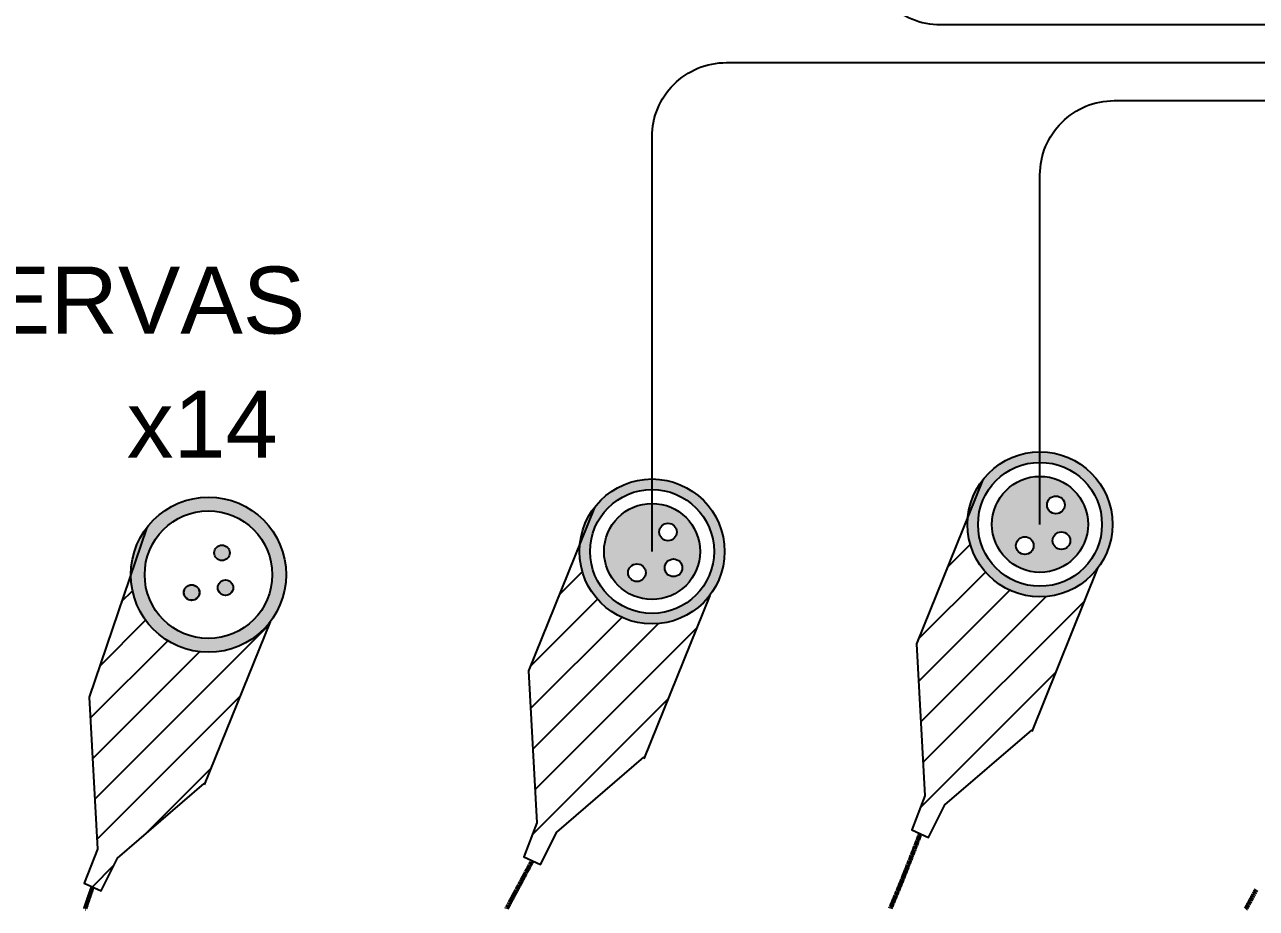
# Model space of a CAD drawing. Header units: millimetres. Extents: x 88 to 97873, y 32 to 55088.
# Drawn here: x 46877 to 47525, y 4323 to 4788 of the extents above; entities that cross this region are included whole.
import ezdxf

# ---------------------------------------------------------------- set-up
doc = ezdxf.new("R2010")
doc.units = ezdxf.units.MM
doc.header["$LTSCALE"] = 0.3
doc.layers.add('FICHAS_XLR', color=7, linetype='Continuous')
doc.styles.get("Standard").update_dxf_attribs({"font": 'arial.ttf'})

msp = doc.modelspace()

# ---------------------------------------------------------------- hatches: boundary and pattern name
h = msp.add_hatch()
h.set_pattern_fill('ANSI31', color=30, scale=5)
h.set_pattern_definition([(45, (289.867, 40.715), (-11.22532, 11.22532), [])])
h.paths.add_polyline_path([(47407.69, 4417.18), (47441.84, 4501.83, -0.717615), (47373.38, 4524.97, -0.028768), (47373.63, 4529.35), (47346.54, 4462.18), (47350.96, 4382.13), (47344.05, 4364.27), (47352.92, 4360.26), (47361.47, 4377.33)])
h = msp.add_hatch()
h.set_pattern_fill('ANSI31', color=6, scale=5)
h.set_pattern_definition([(45, (85.843, 26.45), (-11.22532, 11.22532), [])])
h.paths.add_polyline_path([(47203.66, 4402.91), (47237.81, 4487.57, -0.717615), (47169.36, 4510.7, -0.028768), (47169.61, 4515.08), (47142.51, 4447.91), (47146.94, 4367.87), (47140.02, 4350.01), (47148.89, 4345.99), (47157.45, 4363.07)])
h = msp.add_hatch()
h.set_pattern_fill('ANSI31', color=256, scale=5)
h.set_pattern_definition([(45, (-346.76, 0), (-11.22532, 11.22532), [])])
h.paths.add_polyline_path([(47006.64, 4473.75, -0.719587), (46933.35, 4498.65), (46911.34, 4434.09), (46915.77, 4354.05), (46908.85, 4336.19), (46917.72, 4332.17), (46926.28, 4349.25), (46972.5, 4389.09)])
at = {"layer": 'FICHAS_XLR'}
h = msp.add_hatch(color=30, dxfattribs=at)
h.dxf.hatch_style = 1
h.paths.add_polyline_path([(47436.77, 4524.97, 1), (47386.26, 4524.97, 1)], flags=0)
h.paths.add_polyline_path([(47408.18, 4513.78, -1), (47398.9, 4513.78, -1)], flags=0)
h.paths.add_polyline_path([(47415.25, 4535.2, -1), (47424.53, 4535.2, -1)], flags=0)
h.paths.add_polyline_path([(47427.43, 4516.37, -1), (47418.15, 4516.37, -1)], flags=0)
h.paths.add_polyline_path([(47373.38, 4524.97, 1), (47449.65, 4524.97, 1)])
h.paths.add_polyline_path([(47444.11, 4524.97, -1), (47378.93, 4524.97, -1)], flags=16)
h = msp.add_hatch(color=6, dxfattribs=at)
h.dxf.hatch_style = 1
h.paths.add_polyline_path([(47232.75, 4510.7, 1), (47182.24, 4510.7, 1)], flags=0)
h.paths.add_polyline_path([(47204.16, 4499.51, -1), (47194.88, 4499.51, -1)], flags=0)
h.paths.add_polyline_path([(47211.22, 4520.93, -1), (47220.5, 4520.93, -1)], flags=0)
h.paths.add_polyline_path([(47223.4, 4502.1, -1), (47214.12, 4502.1, -1)], flags=0)
h.paths.add_polyline_path([(47169.36, 4510.7, 1), (47245.63, 4510.7, 1)])
h.paths.add_polyline_path([(47240.08, 4510.7, -1), (47174.9, 4510.7, -1)], flags=16)
h = msp.add_hatch(color=30, dxfattribs=at)
h.dxf.hatch_style = 1
h.paths.add_polyline_path([(47386.26, 4524.97, 1), (47436.77, 4524.97, 1)])
h.paths.add_polyline_path([(47424.53, 4535.2, -1), (47415.25, 4535.2, -1)], flags=16)
h.paths.add_polyline_path([(47408.18, 4513.78, -1), (47398.9, 4513.78, -1)], flags=16)
h.paths.add_polyline_path([(47427.43, 4516.37, -1), (47418.15, 4516.37, -1)], flags=16)
h = msp.add_hatch(color=0, dxfattribs=at)
h.dxf.hatch_style = 1
h.paths.add_polyline_path([(46933.35, 4498.48, 1), (47014.99, 4498.48, 1)])
h.paths.add_polyline_path([(47007.73, 4498.48, -1), (46940.62, 4498.48, -1)], flags=16)
h.paths.add_polyline_path([(46985.32, 4509.96, -1), (46977.22, 4509.96, -1)], flags=0)
h.paths.add_polyline_path([(46987.19, 4491.64, -1), (46979.08, 4491.64, -1)], flags=0)
h.paths.add_polyline_path([(46969.37, 4489.06, -1), (46961.27, 4489.06, -1)], flags=0)
h = msp.add_hatch(color=6, dxfattribs=at)
h.dxf.hatch_style = 1
h.paths.add_polyline_path([(47182.24, 4510.7, 1), (47232.75, 4510.7, 1)])
h.paths.add_polyline_path([(47220.5, 4520.93, -1), (47211.22, 4520.93, -1)], flags=16)
h.paths.add_polyline_path([(47204.16, 4499.51, -1), (47194.88, 4499.51, -1)], flags=16)
h.paths.add_polyline_path([(47223.4, 4502.1, -1), (47214.12, 4502.1, -1)], flags=16)
h = msp.add_hatch(color=0, dxfattribs=at)
h.dxf.hatch_style = 1
h.paths.add_polyline_path([(46987.19, 4491.64, 1), (46979.08, 4491.64, 1)])
h.paths.add_polyline_path([(46985.32, 4509.96, 1), (46977.22, 4509.96, 1)])
h.paths.add_polyline_path([(46961.18, 4489.06, 1), (46969.46, 4489.06, 1)])

# ---------------------------------------------------------------- linework, layer by layer
at = {"color": 30}
msp.add_line((47441.84, 4501.83), (47407.18, 4415.91), dxfattribs=at)
at = {"color": 6}
msp.add_line((47237.81, 4487.57), (47203.15, 4401.64), dxfattribs=at)
msp.add_line((47006.64, 4473.75), (46971.98, 4387.82))
at = {"color": 30}
msp.add_lwpolyline([(47411.52, 4524.97), (47411.52, 4708.84, -0.414214), (47450.59, 4747.91), (48236.61, 4747.91, 0.414214), (48275.68, 4786.98), (48275.68, 5046.19, 0.414214), (48236.61, 5085.26), (48230.68, 5085.26)], format="xyb", dxfattribs=at)
msp.add_lwpolyline([(47159.93, 5043.88), (47281, 5043.88, -0.414214), (47320.07, 5004.81), (47320.07, 4826.98, 0.414214), (47359.14, 4787.91), (48216.11, 4787.91)], format="xyb")
at = {"color": 6}
msp.add_lwpolyline([(47207.49, 4510.7), (47207.49, 4728.84, -0.414214), (47246.56, 4767.91), (48191.61, 4767.91, 0.414214), (48230.68, 4806.98), (48230.68, 4982.12)], format="xyb", dxfattribs=at)
at = {"color": 30}
msp.add_lwpolyline([(47381.2, 4548.1), (47346.54, 4462.18), (47350.96, 4382.13), (47344.05, 4364.27), (47352.92, 4360.26), (47361.47, 4377.33), (47407.15, 4416.71)], dxfattribs=at)
at = {"color": 6}
msp.add_lwpolyline([(47177.17, 4533.84), (47142.51, 4447.91), (47146.94, 4367.87), (47140.02, 4350.01), (47148.89, 4345.99), (47157.45, 4363.07), (47203.13, 4402.45)], dxfattribs=at)
msp.add_lwpolyline([(46941.75, 4523.27), (46911.34, 4434.09), (46915.77, 4354.05), (46908.85, 4336.19), (46917.72, 4332.17), (46926.28, 4349.25), (46971.96, 4388.63)])
at = {"color": 30, "lineweight": 60}
msp.add_lwpolyline([(47348.48, 4362.27), (47348.27, 4361.71), (47348.06, 4361.15), (47347.85, 4360.6), (47347.64, 4360.04), (47347.43, 4359.48), (47347.21, 4358.93), (47347, 4358.37), (47346.79, 4357.82), (47346.58, 4357.27), (47346.37, 4356.71), (47346.15, 4356.16), (47345.94, 4355.61), (47345.73, 4355.06), (47345.52, 4354.51), (47345.3, 4353.95), (47345.09, 4353.4), (47344.88, 4352.85), (47344.67, 4352.3), (47344.45, 4351.75), (47344.24, 4351.21), (47344.03, 4350.66), (47343.81, 4350.11), (47343.6, 4349.56), (47343.39, 4349.02), (47343.17, 4348.47), (47342.96, 4347.92), (47342.74, 4347.38), (47342.53, 4346.83), (47342.31, 4346.29), (47342.1, 4345.74), (47341.88, 4345.2), (47341.67, 4344.66), (47341.45, 4344.12), (47341.24, 4343.57), (47341.02, 4343.03), (47340.81, 4342.49), (47340.59, 4341.95), (47340.38, 4341.41), (47340.16, 4340.87), (47339.95, 4340.33), (47339.73, 4339.79), (47339.51, 4339.25), (47339.3, 4338.71), (47339.08, 4338.17), (47338.86, 4337.64), (47338.65, 4337.1), (47338.43, 4336.56), (47338.21, 4336.03), (47337.99, 4335.49), (47337.78, 4334.96), (47337.56, 4334.42), (47337.34, 4333.89), (47337.12, 4333.35), (47336.91, 4332.82), (47336.69, 4332.29), (47336.47, 4331.75), (47336.25, 4331.22), (47336.03, 4330.69), (47335.81, 4330.16), (47335.6, 4329.63), (47335.38, 4329.1), (47335.16, 4328.57), (47334.94, 4328.04), (47334.72, 4327.51), (47334.5, 4326.98), (47334.28, 4326.45), (47334.06, 4325.93), (47333.84, 4325.4), (47333.62, 4324.87), (47333.4, 4324.34), (47333.18, 4323.82), (47332.96, 4323.29), (47332.74, 4322.77)], dxfattribs=at)
at = {"color": 6, "lineweight": 60}
msp.add_lwpolyline([(47144.46, 4348), (47144.16, 4347.44), (47143.85, 4346.88), (47143.55, 4346.31), (47143.25, 4345.75), (47142.95, 4345.2), (47142.65, 4344.64), (47142.35, 4344.08), (47142.06, 4343.53), (47141.76, 4342.97), (47141.46, 4342.42), (47141.17, 4341.87), (47140.87, 4341.32), (47140.58, 4340.77), (47140.28, 4340.22), (47139.99, 4339.67), (47139.69, 4339.12), (47139.4, 4338.58), (47139.11, 4338.03), (47138.82, 4337.49), (47138.53, 4336.95), (47138.24, 4336.41), (47137.95, 4335.87), (47137.66, 4335.33), (47137.37, 4334.79), (47137.08, 4334.25), (47136.79, 4333.72), (47136.51, 4333.18), (47136.22, 4332.65), (47135.93, 4332.12), (47135.65, 4331.58), (47135.36, 4331.05), (47135.08, 4330.52), (47134.8, 4330), (47134.51, 4329.47), (47134.23, 4328.94), (47133.95, 4328.42), (47133.67, 4327.89), (47133.39, 4327.37), (47133.11, 4326.85), (47132.83, 4326.33), (47132.55, 4325.81), (47132.27, 4325.29), (47132, 4324.77), (47131.72, 4324.25), (47131.44, 4323.74), (47131.17, 4323.22), (47130.89, 4322.71)], dxfattribs=at)
at = {"lineweight": 60}
msp.add_lwpolyline([(46909.39, 4322.78), (46909.43, 4322.92), (46909.48, 4323.06), (46909.52, 4323.2), (46909.57, 4323.35), (46909.61, 4323.49), (46909.66, 4323.63), (46909.71, 4323.77), (46909.75, 4323.91), (46909.8, 4324.06), (46909.84, 4324.2), (46909.89, 4324.34), (46909.94, 4324.48), (46909.98, 4324.62), (46910.03, 4324.76), (46910.08, 4324.91), (46910.12, 4325.05), (46910.17, 4325.19), (46910.22, 4325.33), (46910.26, 4325.47), (46910.31, 4325.62), (46910.36, 4325.76), (46910.4, 4325.9), (46910.45, 4326.04), (46910.5, 4326.19), (46910.55, 4326.33), (46910.59, 4326.47), (46910.64, 4326.61), (46910.69, 4326.75), (46910.74, 4326.9), (46910.78, 4327.04), (46910.83, 4327.18), (46910.88, 4327.32), (46910.93, 4327.47), (46910.98, 4327.61), (46911.02, 4327.75), (46911.07, 4327.89), (46911.12, 4328.03), (46911.17, 4328.18), (46911.22, 4328.32), (46911.27, 4328.46), (46911.32, 4328.6), (46911.37, 4328.75), (46911.41, 4328.89), (46911.46, 4329.03), (46911.51, 4329.17), (46911.56, 4329.32), (46911.61, 4329.46), (46911.66, 4329.6), (46911.71, 4329.74), (46911.76, 4329.89), (46911.81, 4330.03), (46911.86, 4330.17), (46911.91, 4330.32), (46911.96, 4330.46), (46912.01, 4330.6), (46912.06, 4330.74), (46912.11, 4330.89), (46912.16, 4331.03), (46912.21, 4331.17), (46912.26, 4331.32), (46912.31, 4331.46), (46912.36, 4331.6), (46912.41, 4331.74), (46912.46, 4331.89), (46912.51, 4332.03), (46912.57, 4332.17), (46912.62, 4332.32), (46912.67, 4332.46), (46912.72, 4332.6), (46912.77, 4332.75), (46912.82, 4332.89), (46912.87, 4333.03), (46912.92, 4333.18), (46912.98, 4333.32), (46913.03, 4333.46), (46913.08, 4333.61), (46913.13, 4333.75), (46913.18, 4333.89), (46913.24, 4334.04), (46913.29, 4334.18)], dxfattribs=at)
at = {"color": 116, "lineweight": 60, "true_color": 0x136734}
msp.add_lwpolyline([(47519.81, 4322.59), (47520.07, 4323.06), (47520.33, 4323.54), (47520.6, 4324.02), (47520.86, 4324.5), (47521.12, 4324.98), (47521.39, 4325.46), (47521.65, 4325.94), (47521.92, 4326.42), (47522.18, 4326.91), (47522.45, 4327.39), (47522.72, 4327.88), (47522.98, 4328.36), (47523.25, 4328.85), (47523.52, 4329.34), (47523.78, 4329.83), (47524.05, 4330.32), (47524.32, 4330.81), (47524.59, 4331.3), (47524.86, 4331.8), (47525.13, 4332.29), (47525.4, 4332.79)], dxfattribs=at)
at = {"layer": 'FICHAS_XLR', "color": 30}
for centre, radius in [((47411.52, 4524.97), 38.14), ((47411.52, 4524.97), 32.59), ((47411.52, 4524.97), 25.26), ((47419.89, 4535.2), 4.64), ((47403.54, 4513.78), 4.64), ((47422.79, 4516.37), 4.64)]:
    msp.add_circle(centre, radius, dxfattribs=at)
at = {"layer": 'FICHAS_XLR', "color": 6}
for centre, radius in [((47207.49, 4510.7), 38.14), ((47207.49, 4510.7), 32.59), ((47207.49, 4510.7), 25.26), ((47215.86, 4520.93), 4.64), ((47199.52, 4499.51), 4.64), ((47218.76, 4502.1), 4.64)]:
    msp.add_circle(centre, radius, dxfattribs=at)
at = {"layer": 'FICHAS_XLR', "color": 0}
for centre, radius in [((46974.17, 4498.48), 40.82), ((46974.17, 4498.48), 33.55), ((46981.27, 4509.96), 4.05), ((46965.32, 4489.06), 4.14), ((46965.32, 4489.06), 4.05), ((46983.14, 4491.64), 4.06), ((46983.14, 4491.64), 4.05)]:
    msp.add_circle(centre, radius, dxfattribs=at)

# ---------------------------------------------------------------- texts
at = {"char_height": 35.245, "attachment_point": 5}
for s, insert in [('RESERVAS', (46890.99, 4642.72)), ('x14', (46970.87, 4577.67))]:
    msp.add_mtext_dynamic_manual_height_columns(s, width=108.4621, gutter_width=176.22, heights=[0], dxfattribs=dict(at, insert=insert))

doc.saveas('drawing.dxf')
